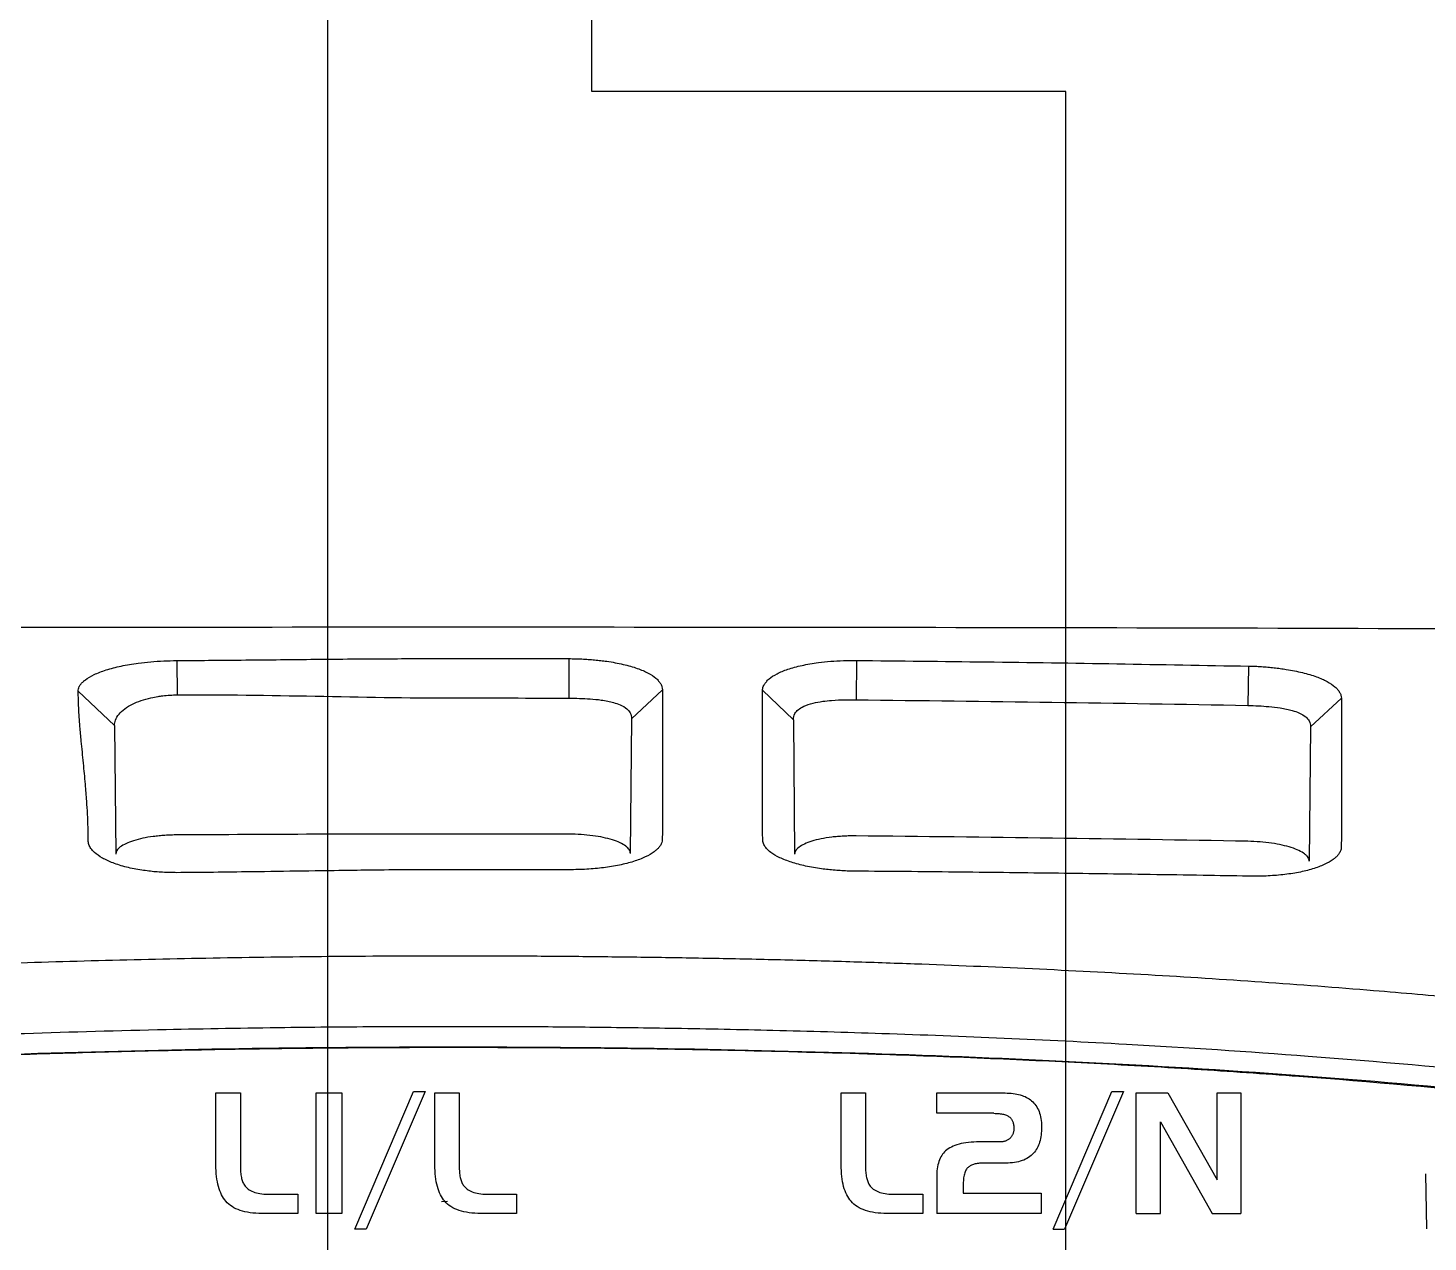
# Model space of a CAD drawing. Header units: inches. Extents: x 15 to 148, y 10 to 111.
# Drawn here: x 141.497 to 142.126, y 105.107 to 105.653 of the extents above; entities that cross this region are included whole.
import ezdxf

# ---------------------------------------------------------------- set-up
doc = ezdxf.new("R2010")
doc.units = ezdxf.units.IN
doc.header["$MEASUREMENT"] = 0
doc.layers.add('BLK_12AWG', color=7, linetype='Continuous')

# ---------------------------------------------------------------- blocks, each defined once
blk = doc.blocks.new('Varia')
at = {"color": 7, "linetype": 'Continuous'}
for p, q in [((163.2523, 107.7784), (163.2526, 107.7476)), ((163.6046, 107.7801), (163.6046, 107.7447)), ((163.8628, 107.7785), (163.8625, 107.7431)), ((164.2152, 107.7734), (164.2145, 107.7381)), ((163.1637, 107.7508), (163.1963, 107.7201)), ((163.6886, 107.7522), (163.6608, 107.726)), ((163.7785, 107.7517), (163.8062, 107.7252)), ((164.2985, 107.7447), (164.2707, 107.7188)), ((163.6608, 107.726), (163.6597, 107.6051)), ((163.8063, 107.7252), (163.8073, 107.6043)), ((163.1964, 107.7201), (163.1974, 107.6043)), ((164.2707, 107.7188), (164.2697, 107.598)), ((163.6046, 107.5904), (163.5006, 107.5905)), ((163.5006, 107.4307), (163.5006, 107.4313)), ((163.2875, 107.3253), (163.2875, 107.3899)), ((163.2875, 107.3899), (163.3094, 107.3899)), ((163.3094, 107.3899), (163.3094, 107.3242)), ((163.3775, 107.3899), (163.4005, 107.3899)), ((163.3775, 107.2815), (163.3775, 107.3899)), ((163.4005, 107.3899), (163.4005, 107.2815)), ((163.4123, 107.2676), (163.4649, 107.3911)), ((163.4754, 107.3911), (163.4224, 107.2676)), ((163.4649, 107.3911), (163.4754, 107.3911)), ((163.4842, 107.3253), (163.4842, 107.3899)), ((163.4842, 107.3899), (163.5061, 107.3899)), ((163.5061, 107.3899), (163.5061, 107.3242)), ((163.8491, 107.3253), (163.8491, 107.3899)), ((163.8491, 107.3899), (163.871, 107.3899)), ((163.871, 107.3899), (163.871, 107.3242)), ((163.935, 107.3716), (163.935, 107.3899)), ((163.935, 107.3899), (163.9964, 107.3899)), ((163.9964, 107.3899), (163.9983, 107.3898)), ((163.9983, 107.3898), (164.0002, 107.3898)), ((164.0002, 107.3898), (164.002, 107.3896)), ((164.002, 107.3896), (164.0037, 107.3894)), ((164.0037, 107.3894), (164.0054, 107.3892)), ((164.0054, 107.3892), (164.007, 107.3889)), ((164.007, 107.3889), (164.0086, 107.3885)), ((164.0086, 107.3885), (164.0101, 107.3881)), ((164.0101, 107.3881), (164.0116, 107.3877)), ((164.0116, 107.3877), (164.013, 107.3871)), ((164.013, 107.3871), (164.0143, 107.3866)), ((164.0143, 107.3866), (164.0156, 107.3859)), ((164.0156, 107.3859), (164.0168, 107.3852)), ((164.0397, 107.2676), (164.0923, 107.3911)), ((164.1029, 107.3911), (164.0498, 107.2676)), ((164.0923, 107.3911), (164.1029, 107.3911)), ((164.1141, 107.2815), (164.1141, 107.3899)), ((164.1141, 107.3899), (164.1425, 107.3899)), ((164.1425, 107.3899), (164.1869, 107.3118)), ((164.1869, 107.3118), (164.1869, 107.3899)), ((164.1869, 107.3899), (164.2081, 107.3899)), ((164.2081, 107.3899), (164.2081, 107.2815)), ((164.0168, 107.3852), (164.018, 107.3845)), ((164.018, 107.3845), (164.0191, 107.3837)), ((164.0191, 107.3837), (164.0202, 107.3829)), ((164.0202, 107.3829), (164.0213, 107.3819)), ((164.0213, 107.3819), (164.0223, 107.3808)), ((164.0223, 107.3808), (164.0232, 107.3797)), ((164.0232, 107.3797), (164.0241, 107.3786)), ((164.0241, 107.3786), (164.0249, 107.3773)), ((164.0249, 107.3773), (164.0256, 107.376)), ((164.0256, 107.376), (164.0263, 107.3746)), ((164.0263, 107.3746), (164.0269, 107.3732)), ((164.0269, 107.3732), (164.0274, 107.3717)), ((163.9863, 107.3716), (163.935, 107.3716)), ((163.9863, 107.3716), (163.9876, 107.3715)), ((163.9876, 107.3715), (163.9888, 107.3715)), ((163.9888, 107.3715), (163.99, 107.3714)), ((163.99, 107.3714), (163.9911, 107.3713)), ((163.9911, 107.3713), (163.9921, 107.3712)), ((163.9921, 107.3712), (163.9932, 107.371)), ((163.9932, 107.371), (163.9941, 107.3709)), ((163.9941, 107.3709), (163.9951, 107.3707)), ((163.9951, 107.3707), (163.9959, 107.3704)), ((163.9959, 107.3704), (163.9968, 107.3701)), ((163.9968, 107.3701), (163.9976, 107.3699)), ((163.9976, 107.3699), (163.9983, 107.3695)), ((163.9983, 107.3695), (163.999, 107.3692)), ((163.999, 107.3692), (163.9996, 107.3688)), ((163.9996, 107.3688), (164.0002, 107.3684)), ((164.0002, 107.3684), (164.0008, 107.368)), ((164.0008, 107.368), (164.0012, 107.3676)), ((164.0012, 107.3676), (164.0016, 107.3671)), ((164.0016, 107.3671), (164.002, 107.3667)), ((164.002, 107.3667), (164.0023, 107.3662)), ((164.0023, 107.3662), (164.0026, 107.3657)), ((164.0026, 107.3657), (164.0029, 107.3651)), ((164.0029, 107.3651), (164.0032, 107.3645)), ((164.0032, 107.3645), (164.0034, 107.3639)), ((164.0034, 107.3639), (164.0036, 107.3633)), ((164.0036, 107.3633), (164.0038, 107.3626)), ((164.0038, 107.3626), (164.004, 107.3619)), ((164.004, 107.3619), (164.0041, 107.3611)), ((164.0041, 107.3611), (164.0042, 107.3604)), ((164.0274, 107.3717), (164.0279, 107.3702)), ((164.0279, 107.3702), (164.0283, 107.3685)), ((164.0283, 107.3685), (164.0286, 107.3668)), ((164.0286, 107.3668), (164.0288, 107.3651)), ((164.0288, 107.3651), (164.029, 107.3633)), ((164.029, 107.3633), (164.0291, 107.3614)), ((164.0291, 107.3614), (164.0292, 107.3594)), ((164.136, 107.3638), (164.1825, 107.2815)), ((164.136, 107.2815), (164.136, 107.3638)), ((163.9994, 107.3479), (163.9989, 107.3476)), ((163.9998, 107.3483), (163.9994, 107.3479)), ((164.0003, 107.3486), (163.9998, 107.3483)), ((164.0008, 107.349), (164.0003, 107.3486)), ((164.0012, 107.3495), (164.0008, 107.349)), ((164.0016, 107.3499), (164.0012, 107.3495)), ((164.002, 107.3503), (164.0016, 107.3499)), ((164.0023, 107.3508), (164.002, 107.3503)), ((164.0026, 107.3513), (164.0023, 107.3508)), ((164.0029, 107.3518), (164.0026, 107.3513)), ((164.0032, 107.3523), (164.0029, 107.3518)), ((164.0034, 107.3529), (164.0032, 107.3523)), ((164.0036, 107.3534), (164.0034, 107.3529)), ((164.0038, 107.354), (164.0036, 107.3534)), ((164.004, 107.3546), (164.0038, 107.354)), ((164.0041, 107.3552), (164.004, 107.3546)), ((164.0042, 107.3559), (164.0041, 107.3552)), ((164.0042, 107.3604), (164.0043, 107.3596)), ((164.0043, 107.3565), (164.0042, 107.3559)), ((164.0043, 107.3596), (164.0043, 107.3587)), ((164.0043, 107.3587), (164.0043, 107.3579)), ((164.0043, 107.3579), (164.0043, 107.3572)), ((164.0043, 107.3572), (164.0043, 107.3565)), ((164.0281, 107.3488), (164.0278, 107.3472)), ((164.0285, 107.3504), (164.0281, 107.3488)), ((164.0287, 107.3521), (164.0285, 107.3504)), ((164.0289, 107.3538), (164.0287, 107.3521)), ((164.0291, 107.3556), (164.0289, 107.3538)), ((164.0292, 107.3594), (164.0291, 107.3575)), ((164.0291, 107.3575), (164.0291, 107.3556)), ((163.9411, 107.3359), (163.9403, 107.3349)), ((163.942, 107.3369), (163.9411, 107.3359)), ((163.943, 107.3379), (163.942, 107.3369)), ((163.9442, 107.3388), (163.943, 107.3379)), ((163.9454, 107.3397), (163.9442, 107.3388)), ((163.9468, 107.3406), (163.9454, 107.3397)), ((163.9482, 107.3413), (163.9468, 107.3406)), ((163.9498, 107.342), (163.9482, 107.3413)), ((163.9514, 107.3427), (163.9498, 107.342)), ((163.9532, 107.3433), (163.9514, 107.3427)), ((163.9551, 107.3438), (163.9532, 107.3433)), ((163.957, 107.3443), (163.9551, 107.3438)), ((163.959, 107.3447), (163.957, 107.3443)), ((163.9612, 107.345), (163.959, 107.3447)), ((163.9635, 107.3453), (163.9612, 107.345)), ((163.9658, 107.3455), (163.9635, 107.3453)), ((163.9683, 107.3457), (163.9658, 107.3455)), ((163.9708, 107.3458), (163.9683, 107.3457)), ((163.9735, 107.3458), (163.9708, 107.3458)), ((163.9918, 107.3458), (163.9735, 107.3458)), ((163.9924, 107.3458), (163.9918, 107.3458)), ((163.9931, 107.3458), (163.9924, 107.3458)), ((163.9937, 107.3459), (163.9931, 107.3458)), ((163.9944, 107.346), (163.9937, 107.3459)), ((163.995, 107.3461), (163.9944, 107.346)), ((163.9956, 107.3462), (163.995, 107.3461)), ((163.9962, 107.3464), (163.9956, 107.3462)), ((163.9967, 107.3466), (163.9962, 107.3464)), ((163.9973, 107.3468), (163.9967, 107.3466)), ((163.9978, 107.3471), (163.9973, 107.3468)), ((163.9983, 107.3473), (163.9978, 107.3471)), ((163.9989, 107.3476), (163.9983, 107.3473)), ((164.0219, 107.3357), (164.0208, 107.3346)), ((164.0228, 107.3367), (164.0219, 107.3357)), ((164.0236, 107.3378), (164.0228, 107.3367)), ((164.0244, 107.339), (164.0236, 107.3378)), ((164.0251, 107.3402), (164.0244, 107.339)), ((164.0257, 107.3415), (164.0251, 107.3402)), ((164.0263, 107.3428), (164.0257, 107.3415)), ((164.0269, 107.3442), (164.0263, 107.3428)), ((164.0274, 107.3457), (164.0269, 107.3442)), ((164.0278, 107.3472), (164.0274, 107.3457)), ((163.2875, 107.3225), (163.2875, 107.3253)), ((163.3094, 107.3242), (163.3094, 107.3228)), ((163.3094, 107.3228), (163.3094, 107.3214)), ((163.4842, 107.3225), (163.4842, 107.3253)), ((163.5061, 107.3242), (163.5061, 107.3228)), ((163.5061, 107.3228), (163.5061, 107.3214)), ((163.8492, 107.3225), (163.8491, 107.3253)), ((163.871, 107.3242), (163.871, 107.3228)), ((163.871, 107.3228), (163.8711, 107.3214)), ((163.9357, 107.3236), (163.9355, 107.3218)), ((163.9361, 107.3252), (163.9357, 107.3236)), ((163.9365, 107.3268), (163.9361, 107.3252)), ((163.937, 107.3284), (163.9365, 107.3268)), ((163.9375, 107.3298), (163.937, 107.3284)), ((163.9381, 107.3312), (163.9375, 107.3298)), ((163.9388, 107.3325), (163.9381, 107.3312)), ((163.9395, 107.3337), (163.9388, 107.3325)), ((163.9403, 107.3349), (163.9395, 107.3337)), ((163.9631, 107.323), (163.9626, 107.3225)), ((163.9637, 107.3235), (163.9631, 107.323)), ((163.9643, 107.3239), (163.9637, 107.3235)), ((163.9649, 107.3243), (163.9643, 107.3239)), ((163.9656, 107.3247), (163.9649, 107.3243)), ((163.9663, 107.325), (163.9656, 107.3247)), ((163.9671, 107.3254), (163.9663, 107.325)), ((163.9679, 107.3256), (163.9671, 107.3254)), ((163.9687, 107.3259), (163.9679, 107.3256)), ((163.9696, 107.3261), (163.9687, 107.3259)), ((163.9705, 107.3263), (163.9696, 107.3261)), ((163.9714, 107.3265), (163.9705, 107.3263)), ((163.9724, 107.3266), (163.9714, 107.3265)), ((163.9734, 107.3267), (163.9724, 107.3266)), ((163.9745, 107.3268), (163.9734, 107.3267)), ((163.9756, 107.3268), (163.9745, 107.3268)), ((163.9767, 107.3268), (163.9756, 107.3268)), ((163.997, 107.3268), (163.9767, 107.3268)), ((163.9991, 107.3269), (163.997, 107.3268)), ((164.0011, 107.327), (163.9991, 107.3269)), ((164.0031, 107.3272), (164.0011, 107.327)), ((164.0049, 107.3274), (164.0031, 107.3272)), ((164.0067, 107.3277), (164.0049, 107.3274)), ((164.0085, 107.3281), (164.0067, 107.3277)), ((164.0101, 107.3285), (164.0085, 107.3281)), ((164.0117, 107.3291), (164.0101, 107.3285)), ((164.0132, 107.3296), (164.0117, 107.3291)), ((164.0147, 107.3303), (164.0132, 107.3296)), ((164.016, 107.331), (164.0147, 107.3303)), ((164.0174, 107.3318), (164.016, 107.331)), ((164.0186, 107.3327), (164.0174, 107.3318)), ((164.0198, 107.3336), (164.0186, 107.3327)), ((164.0208, 107.3346), (164.0198, 107.3336)), ((163.2876, 107.3198), (163.2875, 107.3225)), ((163.2878, 107.3172), (163.2876, 107.3198)), ((163.2881, 107.3147), (163.2878, 107.3172)), ((163.2884, 107.3123), (163.2881, 107.3147)), ((163.2887, 107.3101), (163.2884, 107.3123)), ((163.3094, 107.3214), (163.3095, 107.32)), ((163.3095, 107.32), (163.3096, 107.3187)), ((163.3096, 107.3187), (163.3097, 107.3175)), ((163.3097, 107.3175), (163.3099, 107.3163)), ((163.3099, 107.3163), (163.3101, 107.3151)), ((163.3101, 107.3151), (163.3103, 107.314)), ((163.3103, 107.314), (163.3105, 107.313)), ((163.3105, 107.313), (163.3108, 107.312)), ((163.3108, 107.312), (163.3111, 107.3111)), ((163.3111, 107.3111), (163.3114, 107.3102)), ((163.3114, 107.3102), (163.3117, 107.3093)), ((163.4843, 107.3198), (163.4842, 107.3225)), ((163.4845, 107.3172), (163.4843, 107.3198)), ((163.4847, 107.3147), (163.4845, 107.3172)), ((163.485, 107.3123), (163.4847, 107.3147)), ((163.4854, 107.3101), (163.485, 107.3123)), ((163.5061, 107.3214), (163.5062, 107.32)), ((163.5062, 107.32), (163.5063, 107.3187)), ((163.5063, 107.3187), (163.5064, 107.3175)), ((163.5064, 107.3175), (163.5066, 107.3163)), ((163.5066, 107.3163), (163.5067, 107.3151)), ((163.5067, 107.3151), (163.5069, 107.314)), ((163.5069, 107.314), (163.5072, 107.313)), ((163.5072, 107.313), (163.5074, 107.312)), ((163.5074, 107.312), (163.5077, 107.3111)), ((163.5077, 107.3111), (163.5081, 107.3102)), ((163.5081, 107.3102), (163.5084, 107.3093)), ((163.8493, 107.3198), (163.8492, 107.3225)), ((163.8494, 107.3172), (163.8493, 107.3198)), ((163.8497, 107.3147), (163.8494, 107.3172)), ((163.85, 107.3123), (163.8497, 107.3147)), ((163.8504, 107.3101), (163.85, 107.3123)), ((163.8711, 107.3214), (163.8711, 107.32)), ((163.8711, 107.32), (163.8712, 107.3187)), ((163.8712, 107.3187), (163.8713, 107.3175)), ((163.8713, 107.3175), (163.8715, 107.3163)), ((163.8715, 107.3163), (163.8717, 107.3151)), ((163.8717, 107.3151), (163.8719, 107.314)), ((163.8719, 107.314), (163.8721, 107.313)), ((163.8721, 107.313), (163.8724, 107.312)), ((163.8724, 107.312), (163.8727, 107.3111)), ((163.8727, 107.3111), (163.873, 107.3102)), ((163.873, 107.3102), (163.8734, 107.3093)), ((163.9351, 107.3181), (163.935, 107.3161)), ((163.935, 107.3161), (163.935, 107.3141)), ((163.935, 107.3141), (163.935, 107.2815)), ((163.9352, 107.32), (163.9351, 107.3181)), ((163.9355, 107.3218), (163.9352, 107.32)), ((163.9589, 107.311), (163.9588, 107.3096)), ((163.959, 107.3123), (163.9589, 107.311)), ((163.9591, 107.3136), (163.959, 107.3123)), ((163.9593, 107.3148), (163.9591, 107.3136)), ((163.9595, 107.3159), (163.9593, 107.3148)), ((163.9598, 107.317), (163.9595, 107.3159)), ((163.9601, 107.318), (163.9598, 107.317)), ((163.9604, 107.3189), (163.9601, 107.318)), ((163.9608, 107.3198), (163.9604, 107.3189)), ((163.9612, 107.3206), (163.9608, 107.3198)), ((163.9616, 107.3213), (163.9612, 107.3206)), ((163.9621, 107.3219), (163.9616, 107.3213)), ((163.9626, 107.3225), (163.9621, 107.3219)), ((164.3754, 107.2678), (164.3745, 107.3172)), ((163.2892, 107.3079), (163.2887, 107.3101)), ((163.2897, 107.3058), (163.2892, 107.3079)), ((163.2903, 107.3038), (163.2897, 107.3058)), ((163.291, 107.3019), (163.2903, 107.3038)), ((163.2917, 107.3001), (163.291, 107.3019)), ((163.2925, 107.2984), (163.2917, 107.3001)), ((163.2933, 107.2968), (163.2925, 107.2984)), ((163.3117, 107.3093), (163.3121, 107.3086)), ((163.3121, 107.3086), (163.3125, 107.3078)), ((163.3125, 107.3078), (163.313, 107.3071)), ((163.313, 107.3071), (163.3137, 107.3061)), ((163.3137, 107.3061), (163.3145, 107.3052)), ((163.3145, 107.3052), (163.3154, 107.3043)), ((163.3154, 107.3043), (163.3164, 107.3035)), ((163.3164, 107.3035), (163.3174, 107.3028)), ((163.3174, 107.3028), (163.3186, 107.3021)), ((163.3186, 107.3021), (163.3198, 107.3015)), ((163.3198, 107.3015), (163.3211, 107.301)), ((163.3211, 107.301), (163.3224, 107.3005)), ((163.3224, 107.3005), (163.3239, 107.3001)), ((163.3239, 107.3001), (163.3254, 107.2997)), ((163.3254, 107.2997), (163.327, 107.2994)), ((163.327, 107.2994), (163.3287, 107.2992)), ((163.3287, 107.2992), (163.3305, 107.299)), ((163.3305, 107.299), (163.3323, 107.2989)), ((163.3323, 107.2989), (163.3342, 107.2989)), ((163.3342, 107.2989), (163.3609, 107.2989)), ((163.3609, 107.2989), (163.3609, 107.2815)), ((163.4859, 107.3079), (163.4854, 107.3101)), ((163.4864, 107.3058), (163.4859, 107.3079)), ((163.487, 107.3038), (163.4864, 107.3058)), ((163.4876, 107.3019), (163.487, 107.3038)), ((163.4883, 107.3001), (163.4876, 107.3019)), ((163.4891, 107.2984), (163.4883, 107.3001)), ((163.49, 107.2968), (163.4891, 107.2984)), ((163.5084, 107.3093), (163.5088, 107.3086)), ((163.5088, 107.3086), (163.5092, 107.3078)), ((163.5092, 107.3078), (163.5096, 107.3071)), ((163.5096, 107.3071), (163.5104, 107.3061)), ((163.5104, 107.3061), (163.5112, 107.3052)), ((163.5112, 107.3052), (163.5121, 107.3043)), ((163.5121, 107.3043), (163.513, 107.3035)), ((163.513, 107.3035), (163.5141, 107.3028)), ((163.5141, 107.3028), (163.5152, 107.3021)), ((163.5152, 107.3021), (163.5164, 107.3015)), ((163.5164, 107.3015), (163.5177, 107.301)), ((163.5177, 107.301), (163.5191, 107.3005)), ((163.5191, 107.3005), (163.5205, 107.3001)), ((163.5205, 107.3001), (163.5221, 107.2997)), ((163.5221, 107.2997), (163.5237, 107.2994)), ((163.5237, 107.2994), (163.5254, 107.2992)), ((163.5254, 107.2992), (163.5271, 107.299)), ((163.5271, 107.299), (163.529, 107.2989)), ((163.529, 107.2989), (163.5309, 107.2989)), ((163.5309, 107.2989), (163.5576, 107.2989)), ((163.5576, 107.2989), (163.5576, 107.2815)), ((163.8508, 107.3079), (163.8504, 107.3101)), ((163.8513, 107.3058), (163.8508, 107.3079)), ((163.8519, 107.3038), (163.8513, 107.3058)), ((163.8526, 107.3019), (163.8519, 107.3038)), ((163.8533, 107.3001), (163.8526, 107.3019)), ((163.8541, 107.2984), (163.8533, 107.3001)), ((163.855, 107.2968), (163.8541, 107.2984)), ((163.8734, 107.3093), (163.8737, 107.3086)), ((163.8737, 107.3086), (163.8741, 107.3078)), ((163.8741, 107.3078), (163.8746, 107.3071)), ((163.8746, 107.3071), (163.8753, 107.3061)), ((163.8753, 107.3061), (163.8761, 107.3052)), ((163.8761, 107.3052), (163.877, 107.3043)), ((163.877, 107.3043), (163.878, 107.3035)), ((163.878, 107.3035), (163.879, 107.3028)), ((163.879, 107.3028), (163.8802, 107.3021)), ((163.8802, 107.3021), (163.8814, 107.3015)), ((163.8814, 107.3015), (163.8827, 107.301)), ((163.8827, 107.301), (163.884, 107.3005)), ((163.884, 107.3005), (163.8855, 107.3001)), ((163.8855, 107.3001), (163.887, 107.2997)), ((163.887, 107.2997), (163.8886, 107.2994)), ((163.8886, 107.2994), (163.8903, 107.2992)), ((163.8903, 107.2992), (163.8921, 107.299)), ((163.8921, 107.299), (163.8939, 107.2989)), ((163.8939, 107.2989), (163.8958, 107.2989)), ((163.8958, 107.2989), (163.9225, 107.2989)), ((163.9225, 107.2989), (163.9225, 107.2815)), ((163.9588, 107.3096), (163.9587, 107.3081)), ((163.9587, 107.3081), (163.9587, 107.3065)), ((163.9587, 107.3065), (163.9587, 107.2998)), ((163.9587, 107.2998), (164.0287, 107.2998)), ((164.0287, 107.2998), (164.0287, 107.2815)), ((163.2943, 107.2953), (163.2933, 107.2968)), ((163.2953, 107.2938), (163.2943, 107.2953)), ((163.2964, 107.2925), (163.2953, 107.2938)), ((163.2976, 107.2912), (163.2964, 107.2925)), ((163.299, 107.29), (163.2976, 107.2912)), ((163.3004, 107.2888), (163.299, 107.29)), ((163.302, 107.2877), (163.3004, 107.2888)), ((163.3036, 107.2867), (163.302, 107.2877)), ((163.3054, 107.2858), (163.3036, 107.2867)), ((163.3073, 107.285), (163.3054, 107.2858)), ((163.3093, 107.2843), (163.3073, 107.285)), ((163.4909, 107.2953), (163.49, 107.2968)), ((163.4955, 107.2922), (163.4902, 107.2921)), ((163.4919, 107.2938), (163.4909, 107.2953)), ((163.493, 107.2925), (163.4919, 107.2938)), ((163.4943, 107.2912), (163.493, 107.2925)), ((163.4956, 107.29), (163.4943, 107.2912)), ((163.4971, 107.2888), (163.4956, 107.29)), ((163.4986, 107.2877), (163.4971, 107.2888)), ((163.5003, 107.2867), (163.4986, 107.2877)), ((163.5021, 107.2858), (163.5003, 107.2867)), ((163.504, 107.285), (163.5021, 107.2858)), ((163.5059, 107.2843), (163.504, 107.285)), ((163.8559, 107.2953), (163.855, 107.2968)), ((163.8569, 107.2938), (163.8559, 107.2953)), ((163.858, 107.2925), (163.8569, 107.2938)), ((163.8592, 107.2912), (163.858, 107.2925)), ((163.8606, 107.29), (163.8592, 107.2912)), ((163.862, 107.2888), (163.8606, 107.29)), ((163.8636, 107.2877), (163.862, 107.2888)), ((163.8653, 107.2867), (163.8636, 107.2877)), ((163.867, 107.2858), (163.8653, 107.2867)), ((163.8689, 107.285), (163.867, 107.2858)), ((163.8709, 107.2843), (163.8689, 107.285)), ((163.3114, 107.2836), (163.3093, 107.2843)), ((163.3135, 107.2831), (163.3114, 107.2836)), ((163.3158, 107.2826), (163.3135, 107.2831)), ((163.3182, 107.2822), (163.3158, 107.2826)), ((163.3207, 107.2819), (163.3182, 107.2822)), ((163.3233, 107.2817), (163.3207, 107.2819)), ((163.326, 107.2816), (163.3233, 107.2817)), ((163.3288, 107.2815), (163.326, 107.2816)), ((163.3609, 107.2815), (163.3288, 107.2815)), ((163.4005, 107.2815), (163.3775, 107.2815)), ((163.508, 107.2836), (163.5059, 107.2843)), ((163.5102, 107.2831), (163.508, 107.2836)), ((163.5125, 107.2826), (163.5102, 107.2831)), ((163.5149, 107.2822), (163.5125, 107.2826)), ((163.5174, 107.2819), (163.5149, 107.2822)), ((163.52, 107.2817), (163.5174, 107.2819)), ((163.5227, 107.2816), (163.52, 107.2817)), ((163.5255, 107.2815), (163.5227, 107.2816)), ((163.5576, 107.2815), (163.5255, 107.2815)), ((163.873, 107.2836), (163.8709, 107.2843)), ((163.8751, 107.2831), (163.873, 107.2836)), ((163.8774, 107.2826), (163.8751, 107.2831)), ((163.8798, 107.2822), (163.8774, 107.2826)), ((163.8823, 107.2819), (163.8798, 107.2822)), ((163.8849, 107.2817), (163.8823, 107.2819)), ((163.8876, 107.2816), (163.8849, 107.2817)), ((163.8904, 107.2815), (163.8876, 107.2816)), ((163.9225, 107.2815), (163.8904, 107.2815)), ((164.0287, 107.2815), (163.935, 107.2815)), ((164.1141, 107.2815), (164.136, 107.2815)), ((164.1825, 107.2815), (164.2081, 107.2815)), ((163.4224, 107.2676), (163.4123, 107.2676)), ((164.0397, 107.2676), (164.0498, 107.2676))]:
    blk.add_line(p, q, dxfattribs=at)
for points, knots in [([(161.7752, 107.8027), (161.9649, 107.8039), (162.3458, 107.8063), (162.922, 107.8083), (163.3079, 107.8085), (163.5006, 107.8087)], [0, 0, 0, 0, 0.331909, 0.666236, 1, 1, 1, 1]), ([(163.5006, 107.8087), (163.6934, 107.8085), (164.0792, 107.8083), (164.6555, 107.8063), (165.0363, 107.8039), (165.2261, 107.8027)], [0, 0, 0, 0, 0.333756, 0.668083, 1, 1, 1, 1]), ([(163.1637, 107.7508), (163.1637, 107.7515), (163.1638, 107.7529), (163.1646, 107.755), (163.1659, 107.7571), (163.1677, 107.7591), (163.1712, 107.7621), (163.1776, 107.7659), (163.1885, 107.7701), (163.2019, 107.7736), (163.2158, 107.7759), (163.2288, 107.7774), (163.2405, 107.7782), (163.2484, 107.7783), (163.2523, 107.7784)], [0, 0, 0, 0, 0.050271, 0.100182, 0.150013, 0.200049, 0.250569, 0.376187, 0.500611, 0.625917, 0.750289, 0.834047, 0.916734, 1, 1, 1, 1]), ([(163.2523, 107.7784), (163.2618, 107.7785), (163.2825, 107.7786), (163.3239, 107.779), (163.3781, 107.7796), (163.4402, 107.7801), (163.4816, 107.7802), (163.5006, 107.7802)], [0, 0, 0, 0, 0.1142851, 0.2500018, 0.499984, 0.7694685, 1, 1, 1, 1]), ([(163.5006, 107.7802), (163.5181, 107.7802), (163.5528, 107.7802), (163.5874, 107.7801), (163.6046, 107.7801)], [0, 0, 0, 0, 0.503636, 1, 1, 1, 1]), ([(163.6046, 107.7801), (163.6066, 107.7801), (163.6105, 107.7801), (163.6163, 107.7798), (163.622, 107.7795), (163.6277, 107.779), (163.6332, 107.7784), (163.6421, 107.7773), (163.6538, 107.7751), (163.6663, 107.7715), (163.6762, 107.7672), (163.682, 107.7633), (163.6853, 107.76), (163.6871, 107.7574), (163.6883, 107.7548), (163.6885, 107.7531), (163.6886, 107.7522)], [0, 0, 0, 0, 0.04168, 0.083042, 0.124338, 0.165821, 0.207742, 0.250344, 0.373822, 0.499504, 0.622344, 0.749085, 0.810596, 0.874457, 0.939088, 1, 1, 1, 1]), ([(163.7785, 107.7517), (163.7785, 107.7522), (163.7786, 107.7534), (163.7791, 107.7551), (163.7802, 107.7571), (163.7818, 107.7594), (163.7851, 107.7627), (163.791, 107.7666), (163.8009, 107.7707), (163.8135, 107.7742), (163.8269, 107.7764), (163.8396, 107.7778), (163.8511, 107.7785), (163.8589, 107.7785), (163.8628, 107.7785)], [0, 0, 0, 0, 0.040315, 0.082112, 0.12553, 0.189161, 0.250895, 0.377807, 0.500561, 0.626188, 0.749847, 0.833993, 0.916721, 1, 1, 1, 1]), ([(163.8628, 107.7785), (163.9017, 107.7781), (163.9797, 107.7773), (164.0971, 107.7756), (164.1757, 107.7741), (164.2152, 107.7734)], [0, 0, 0, 0, 0.3307315, 0.6640683, 1, 1, 1, 1]), ([(164.2152, 107.7734), (164.2171, 107.7734), (164.221, 107.7733), (164.2268, 107.773), (164.2325, 107.7725), (164.2381, 107.772), (164.2436, 107.7713), (164.2525, 107.77), (164.264, 107.7677), (164.2764, 107.764), (164.2862, 107.7596), (164.292, 107.7556), (164.2953, 107.7523), (164.297, 107.7498), (164.2983, 107.7472), (164.2984, 107.7455), (164.2985, 107.7447)], [0, 0, 0, 0, 0.0416519, 0.0829944, 0.1242804, 0.1657636, 0.2076945, 0.2503157, 0.3737345, 0.4994214, 0.6222441, 0.7490082, 0.8104932, 0.874412, 0.9391496, 1, 1, 1, 1]), ([(163.1726, 107.6168), (163.1726, 107.6207), (163.1726, 107.6286), (163.1721, 107.6404), (163.1714, 107.6533), (163.1701, 107.6687), (163.1684, 107.6867), (163.1667, 107.704), (163.1651, 107.7205), (163.1641, 107.7355), (163.1638, 107.7459), (163.1637, 107.7508)], [0, 0, 0, 0, 0.082273, 0.165581, 0.249929, 0.358907, 0.499845, 0.649294, 0.749845, 0.882275, 1, 1, 1, 1]), ([(163.6886, 107.7522), (163.6886, 107.7466), (163.6886, 107.7354), (163.6886, 107.7181), (163.6886, 107.6921), (163.6886, 107.6622), (163.6886, 107.6339), (163.6885, 107.6207), (163.6884, 107.6171)], [0, 0, 0, 0, 0.133335, 0.26667, 0.400006, 0.725163, 0.925162, 1, 1, 1, 1]), ([(163.7787, 107.6166), (163.7786, 107.6199), (163.7785, 107.6324), (163.7785, 107.6594), (163.7784, 107.6967), (163.7785, 107.729), (163.7785, 107.747), (163.7785, 107.7517)], [0, 0, 0, 0, 0.069231, 0.259707, 0.571422, 0.887858, 1, 1, 1, 1]), ([(163.1963, 107.7201), (163.1963, 107.7217), (163.197, 107.7252), (163.2, 107.7303), (163.2052, 107.7352), (163.212, 107.7393), (163.22, 107.7426), (163.228, 107.7448), (163.2346, 107.7461), (163.2424, 107.7472), (163.2482, 107.7475), (163.2526, 107.7476)], [2, 2, 2, 2, 2.358582, 2.771605, 3.173075, 3.568828, 3.919417, 4.274657, 4.512728, 4.661605, 5.109554, 5.109554, 5.109554, 5.109554]), ([(163.2526, 107.7476), (163.2939, 107.7479), (163.3766, 107.7465), (163.4593, 107.7448), (163.5006, 107.7448)], [2, 2, 2, 2, 4.797123, 7.594349, 7.594349, 7.594349, 7.594349]), ([(163.5006, 107.7448), (163.518, 107.7448), (163.5526, 107.7448), (163.5872, 107.7447), (163.6046, 107.7447)], [2, 2, 2, 2, 3.17099, 4.341925, 4.341925, 4.341925, 4.341925]), ([(163.6046, 107.7447), (163.6078, 107.7446), (163.6142, 107.7445), (163.6241, 107.744), (163.6325, 107.7432), (163.6395, 107.742), (163.6453, 107.7406), (163.6514, 107.7385), (163.6566, 107.7355), (163.66, 107.7313), (163.6608, 107.7279), (163.6608, 107.726)], [2, 2, 2, 2, 2.362977, 2.723375, 3.13571, 3.389115, 3.638669, 3.967066, 4.407616, 4.753707, 5.177187, 5.177187, 5.177187, 5.177187]), ([(163.8062, 107.7252), (163.8062, 107.7271), (163.807, 107.7306), (163.8104, 107.7345), (163.8158, 107.7377), (163.8233, 107.7402), (163.832, 107.7418), (163.8418, 107.7428), (163.8518, 107.7432), (163.8594, 107.7431), (163.8625, 107.7431)], [2, 2, 2, 2, 2.434498, 2.791773, 3.150171, 3.624448, 4.021117, 4.347658, 4.841295, 5.183888, 5.183888, 5.183888, 5.183888]), ([(163.8625, 107.7431), (163.9212, 107.7425), (164.0385, 107.7411), (164.1558, 107.7392), (164.2145, 107.7381)], [2, 2, 2, 2, 5.967569, 9.936871, 9.936871, 9.936871, 9.936871]), ([(164.2145, 107.7381), (164.2177, 107.738), (164.2241, 107.7378), (164.2339, 107.7371), (164.2423, 107.736), (164.2493, 107.7348), (164.2551, 107.7334), (164.2613, 107.7312), (164.2665, 107.7282), (164.27, 107.724), (164.2708, 107.7207), (164.2708, 107.7188)], [2, 2, 2, 2, 2.35957, 2.716859, 3.127589, 3.381685, 3.631987, 3.961376, 4.402718, 4.748364, 5.170995, 5.170995, 5.170995, 5.170995]), ([(164.2985, 107.7447), (164.2985, 107.7382), (164.2985, 107.7257), (164.2985, 107.7073), (164.2985, 107.6902), (164.2985, 107.6746), (164.2985, 107.6605), (164.2985, 107.648), (164.2985, 107.6372), (164.2985, 107.6282), (164.2985, 107.621), (164.2985, 107.6157), (164.2984, 107.6122), (164.2984, 107.6106), (164.2984, 107.61)], [0, 0, 0, 0, 0.156047, 0.298876, 0.428486, 0.544876, 0.648045, 0.737993, 0.814718, 0.878221, 0.9285, 0.965557, 0.98939, 1, 1, 1, 1]), ([(163.2524, 107.5878), (163.2503, 107.5878), (163.2459, 107.5879), (163.2395, 107.5881), (163.2332, 107.5885), (163.227, 107.5892), (163.218, 107.5904), (163.2067, 107.5926), (163.1947, 107.5964), (163.185, 107.6009), (163.1787, 107.6053), (163.175, 107.6095), (163.173, 107.6131), (163.1727, 107.6156), (163.1726, 107.6168)], [0, 0, 0, 0, 0.050509, 0.100388, 0.15, 0.199716, 0.249901, 0.373919, 0.499596, 0.623792, 0.749754, 0.833789, 0.916795, 1, 1, 1, 1]), ([(163.2526, 107.6217), (163.2507, 107.6217), (163.247, 107.6216), (163.2416, 107.6214), (163.2363, 107.6209), (163.2295, 107.6201), (163.2215, 107.6188), (163.2132, 107.6166), (163.2063, 107.6139), (163.2012, 107.6109), (163.1979, 107.6077), (163.1975, 107.6054), (163.1974, 107.6043)], [0, 0, 0, 0, 0.062252, 0.123811, 0.185344, 0.247519, 0.369353, 0.492311, 0.618145, 0.745064, 0.872159, 1, 1, 1, 1]), ([(163.5006, 107.6225), (163.4592, 107.6225), (163.3765, 107.6224), (163.2939, 107.6219), (163.2526, 107.6217)], [0, 0, 0, 0, 0.500564, 1, 1, 1, 1]), ([(163.6046, 107.6224), (163.5872, 107.6224), (163.5526, 107.6225), (163.518, 107.6225), (163.5006, 107.6225)], [0, 0, 0, 0, 0.4997932, 1, 1, 1, 1]), ([(163.6598, 107.6051), (163.6597, 107.6057), (163.6596, 107.6068), (163.6588, 107.6085), (163.6575, 107.6101), (163.6551, 107.6122), (163.6508, 107.6147), (163.6439, 107.6174), (163.6356, 107.6195), (163.626, 107.6211), (163.6155, 107.6222), (163.6082, 107.6223), (163.6046, 107.6224)], [0, 0, 0, 0, 0.064377, 0.128003, 0.191443, 0.255269, 0.382178, 0.508044, 0.630954, 0.752806, 0.876325, 1, 1, 1, 1]), ([(163.6884, 107.6171), (163.6883, 107.6164), (163.6881, 107.6149), (163.6871, 107.6128), (163.6856, 107.6107), (163.6836, 107.6086), (163.68, 107.6056), (163.6735, 107.6018), (163.6629, 107.5977), (163.6502, 107.5944), (163.6359, 107.5921), (163.6205, 107.5907), (163.61, 107.5905), (163.6046, 107.5904)], [0, 0, 0, 0, 0.050013, 0.099751, 0.149555, 0.19976, 0.250697, 0.375457, 0.500343, 0.624863, 0.74994, 0.872686, 1, 1, 1, 1]), ([(163.8626, 107.5891), (163.8605, 107.5892), (163.8562, 107.5892), (163.8499, 107.5895), (163.8436, 107.5899), (163.8375, 107.5905), (163.8285, 107.5916), (163.817, 107.5936), (163.8043, 107.597), (163.7936, 107.6012), (163.7864, 107.6054), (163.7819, 107.6094), (163.7794, 107.613), (163.7789, 107.6154), (163.7787, 107.6166)], [0, 0, 0, 0, 0.050959, 0.101218, 0.151025, 0.200636, 0.25031, 0.375903, 0.499852, 0.624702, 0.749434, 0.833649, 0.916653, 1, 1, 1, 1]), ([(163.8625, 107.6208), (163.8606, 107.6208), (163.8569, 107.6209), (163.8513, 107.6206), (163.8459, 107.6203), (163.839, 107.6196), (163.8308, 107.6183), (163.8225, 107.6162), (163.8158, 107.6136), (163.811, 107.6107), (163.8079, 107.6076), (163.8075, 107.6054), (163.8073, 107.6043)], [0, 0, 0, 0, 0.063799, 0.126602, 0.189101, 0.251997, 0.37723, 0.503682, 0.626392, 0.75069, 0.875056, 1, 1, 1, 1]), ([(164.2145, 107.616), (164.156, 107.617), (164.0386, 107.619), (163.9213, 107.6202), (163.8625, 107.6208)], [0, 0, 0, 0, 0.498834, 1, 1, 1, 1]), ([(164.2697, 107.598), (164.2697, 107.5986), (164.2696, 107.5997), (164.2687, 107.6014), (164.2674, 107.603), (164.265, 107.6052), (164.2608, 107.6077), (164.2538, 107.6104), (164.2455, 107.6126), (164.236, 107.6144), (164.2255, 107.6156), (164.2182, 107.6158), (164.2145, 107.616)], [0, 0, 0, 0, 0.064296, 0.127865, 0.191274, 0.255095, 0.381937, 0.50782, 0.630829, 0.752762, 0.87635, 1, 1, 1, 1]), ([(164.2984, 107.61), (164.2983, 107.6093), (164.298, 107.6079), (164.2971, 107.6058), (164.2956, 107.6037), (164.2937, 107.6016), (164.29, 107.5987), (164.2836, 107.595), (164.273, 107.591), (164.2603, 107.5879), (164.2461, 107.5858), (164.2307, 107.5846), (164.2202, 107.5846), (164.2148, 107.5846)], [0, 0, 0, 0, 0.050032, 0.099783, 0.149589, 0.199786, 0.250702, 0.375553, 0.500386, 0.62493, 0.74999, 0.872478, 1, 1, 1, 1]), ([(163.5006, 107.5905), (163.4908, 107.5905), (163.4701, 107.5905), (163.4401, 107.5902), (163.4086, 107.5898), (163.3728, 107.5893), (163.3407, 107.5888), (163.3089, 107.5884), (163.2827, 107.588), (163.262, 107.5879), (163.2524, 107.5878)], [0, 0, 0, 0, 0.11927, 0.249978, 0.36225, 0.499978, 0.683345, 0.749989, 0.883818, 1, 1, 1, 1]), ([(164.2148, 107.5846), (164.2013, 107.5849), (164.172, 107.5854), (164.1133, 107.5863), (164.0389, 107.5873), (163.9508, 107.5884), (163.8921, 107.5889), (163.8626, 107.5891)], [0, 0, 0, 0, 0.115014, 0.25001, 0.500012, 0.748945, 1, 1, 1, 1]), ([(161.8894, 107.3618), (161.9005, 107.3645), (161.9229, 107.37), (161.9567, 107.3778), (161.9909, 107.3854), (162.0255, 107.3927), (162.0605, 107.3998), (162.0959, 107.4067), (162.1317, 107.4133), (162.1678, 107.4197), (162.2044, 107.4258), (162.2413, 107.4317), (162.2787, 107.4373), (162.3164, 107.4428), (162.3546, 107.448), (162.3931, 107.453), (162.432, 107.4578), (162.4713, 107.4623), (162.511, 107.4667), (162.5512, 107.4708), (162.5917, 107.4748), (162.6326, 107.4785), (162.6934, 107.4837), (162.7746, 107.4899), (162.8768, 107.4964), (162.9808, 107.5018), (163.0848, 107.5061), (163.1885, 107.5093), (163.2916, 107.5115), (163.3958, 107.5129), (163.4656, 107.5131), (163.5006, 107.5131)], [0, 0, 0, 0, 0.022267, 0.044639, 0.067123, 0.089725, 0.11245, 0.135303, 0.158292, 0.18142, 0.204694, 0.228118, 0.251697, 0.275437, 0.299343, 0.323418, 0.347668, 0.372096, 0.396708, 0.421506, 0.446496, 0.471681, 0.497065, 0.558586, 0.621, 0.684352, 0.74868, 0.810618, 0.873133, 0.936251, 1, 1, 1, 1]), ([(163.5006, 107.5131), (163.5207, 107.5131), (163.5608, 107.5131), (163.6207, 107.5126), (163.6802, 107.5119), (163.7395, 107.5109), (163.7983, 107.5096), (163.8568, 107.508), (163.931, 107.5055), (164.0204, 107.5018), (164.1244, 107.4964), (164.2267, 107.4899), (164.3204, 107.4828), (164.4057, 107.4753), (164.4827, 107.4676), (164.5584, 107.4592), (164.6326, 107.45), (164.7053, 107.44), (164.7766, 107.4292), (164.8465, 107.4175), (164.915, 107.405), (164.982, 107.3916), (165.0477, 107.3773), (165.0905, 107.3669), (165.1118, 107.3618)], [0, 0, 0, 0, 0.036507, 0.072804, 0.108897, 0.14479, 0.180489, 0.215998, 0.251324, 0.315652, 0.379003, 0.441418, 0.502941, 0.551228, 0.598802, 0.645692, 0.691926, 0.737535, 0.782551, 0.827009, 0.870944, 0.914395, 0.9574, 1, 1, 1, 1]), ([(161.989, 107.3186), (161.9997, 107.321), (162.0217, 107.3259), (162.056, 107.3331), (162.0923, 107.3404), (162.1308, 107.3477), (162.1714, 107.3551), (162.2142, 107.3624), (162.2591, 107.3696), (162.3063, 107.3767), (162.3992, 107.3899), (162.5412, 107.4068), (162.725, 107.4231), (162.9174, 107.4356), (163.0877, 107.4429), (163.2359, 107.447), (163.3425, 107.4488), (163.4285, 107.4496), (163.4789, 107.4497), (163.5006, 107.4497)], [0, 0, 0, 0, 0.0224244, 0.0461814, 0.0712718, 0.0976955, 0.1254518, 0.1545384, 0.1849535, 0.2166989, 0.2497775, 0.3721265, 0.4997258, 0.6128233, 0.7498179, 0.8325499, 0.9018258, 0.9576436, 1, 1, 1, 1]), ([(163.5006, 107.4497), (163.5193, 107.4497), (163.5602, 107.4497), (163.6268, 107.4491), (163.7038, 107.4481), (163.7913, 107.4463), (163.9265, 107.4424), (164.087, 107.4354), (164.2769, 107.4231), (164.4576, 107.407), (164.6121, 107.3887), (164.731, 107.3715), (164.8109, 107.3585), (164.884, 107.3453), (164.9505, 107.3322), (164.9924, 107.323), (165.0123, 107.3186)], [0, 0, 0, 0, 0.036425, 0.079657, 0.129695, 0.186537, 0.250183, 0.393442, 0.500277, 0.622821, 0.750222, 0.80843, 0.862513, 0.912474, 0.958304, 1, 1, 1, 1]), ([(161.9882, 107.3028), (162.1073, 107.329), (162.23, 107.3496), (162.479, 107.3829), (162.6052, 107.3955), (162.8594, 107.4145), (162.9873, 107.4209), (163.2437, 107.4293), (163.3722, 107.4313), (163.5006, 107.4313)], [0, 0, 0, 0, 0.25, 0.25, 0.5, 0.5, 0.75, 0.75, 1, 1, 1, 1]), ([(163.5006, 107.4307), (163.4797, 107.4306), (163.4377, 107.4305), (163.3744, 107.43), (163.2999, 107.429), (163.2152, 107.4273), (163.0868, 107.4237), (162.929, 107.4171), (162.7374, 107.4051), (162.5498, 107.3887), (162.3972, 107.3709), (162.2839, 107.3548), (162.2065, 107.3427), (162.1316, 107.3296), (162.0592, 107.3157), (162.012, 107.3055), (161.9887, 107.3004)], [0, 0, 0, 0, 0.04127, 0.08293, 0.124982, 0.188238, 0.249971, 0.378477, 0.499997, 0.628726, 0.749982, 0.803056, 0.854582, 0.904571, 0.953038, 1, 1, 1, 1]), ([(163.5006, 107.4313), (163.6291, 107.4313), (163.7576, 107.4293), (164.014, 107.4209), (164.1419, 107.4145), (164.396, 107.3955), (164.5223, 107.3829), (164.7712, 107.3496), (164.8939, 107.329), (165.0131, 107.3028)], [0, 0, 0, 0, 0.25, 0.25, 0.5, 0.5, 0.75, 0.75, 1, 1, 1, 1]), ([(165.0126, 107.3004), (164.9981, 107.3036), (164.9689, 107.31), (164.9246, 107.319), (164.8793, 107.3277), (164.833, 107.336), (164.7857, 107.344), (164.7374, 107.3517), (164.6882, 107.359), (164.594, 107.372), (164.4514, 107.3887), (164.294, 107.4025), (164.1658, 107.4113), (164.0716, 107.4167), (163.9762, 107.4211), (163.8711, 107.425), (163.7548, 107.4281), (163.6281, 107.4303), (163.5433, 107.4305), (163.5006, 107.4307)], [0, 0, 0, 0, 0.029172, 0.058931, 0.08928, 0.120224, 0.151766, 0.183909, 0.216658, 0.250014, 0.371438, 0.500007, 0.561672, 0.625011, 0.686281, 0.750033, 0.83259, 0.915909, 1, 1, 1, 1])]:
    blk.add_open_spline(points, degree=3, knots=knots, dxfattribs=at)

msp = doc.modelspace()

# ---------------------------------------------------------------- linework, layer by layer
at = {"layer": 'BLK_12AWG'}
for p, q in [((141.75069, 105.62433), (141.75069, 106.66343)), ((141.63214, 105.01173), (141.63214, 105.83758)), ((141.9636, 105.62433), (141.75069, 105.62433)), ((141.9636, 104.98523), (141.9636, 105.62433))]:
    msp.add_line(p, q, dxfattribs=at)

# ---------------------------------------------------------------- block references
at = {"layer": 'BLK_12AWG', "xscale": 0.5, "yscale": 0.5, "zscale": 0.5}
msp.add_blockref('Varia', (59.93813, 51.47947), dxfattribs=at)

doc.saveas('drawing.dxf')
